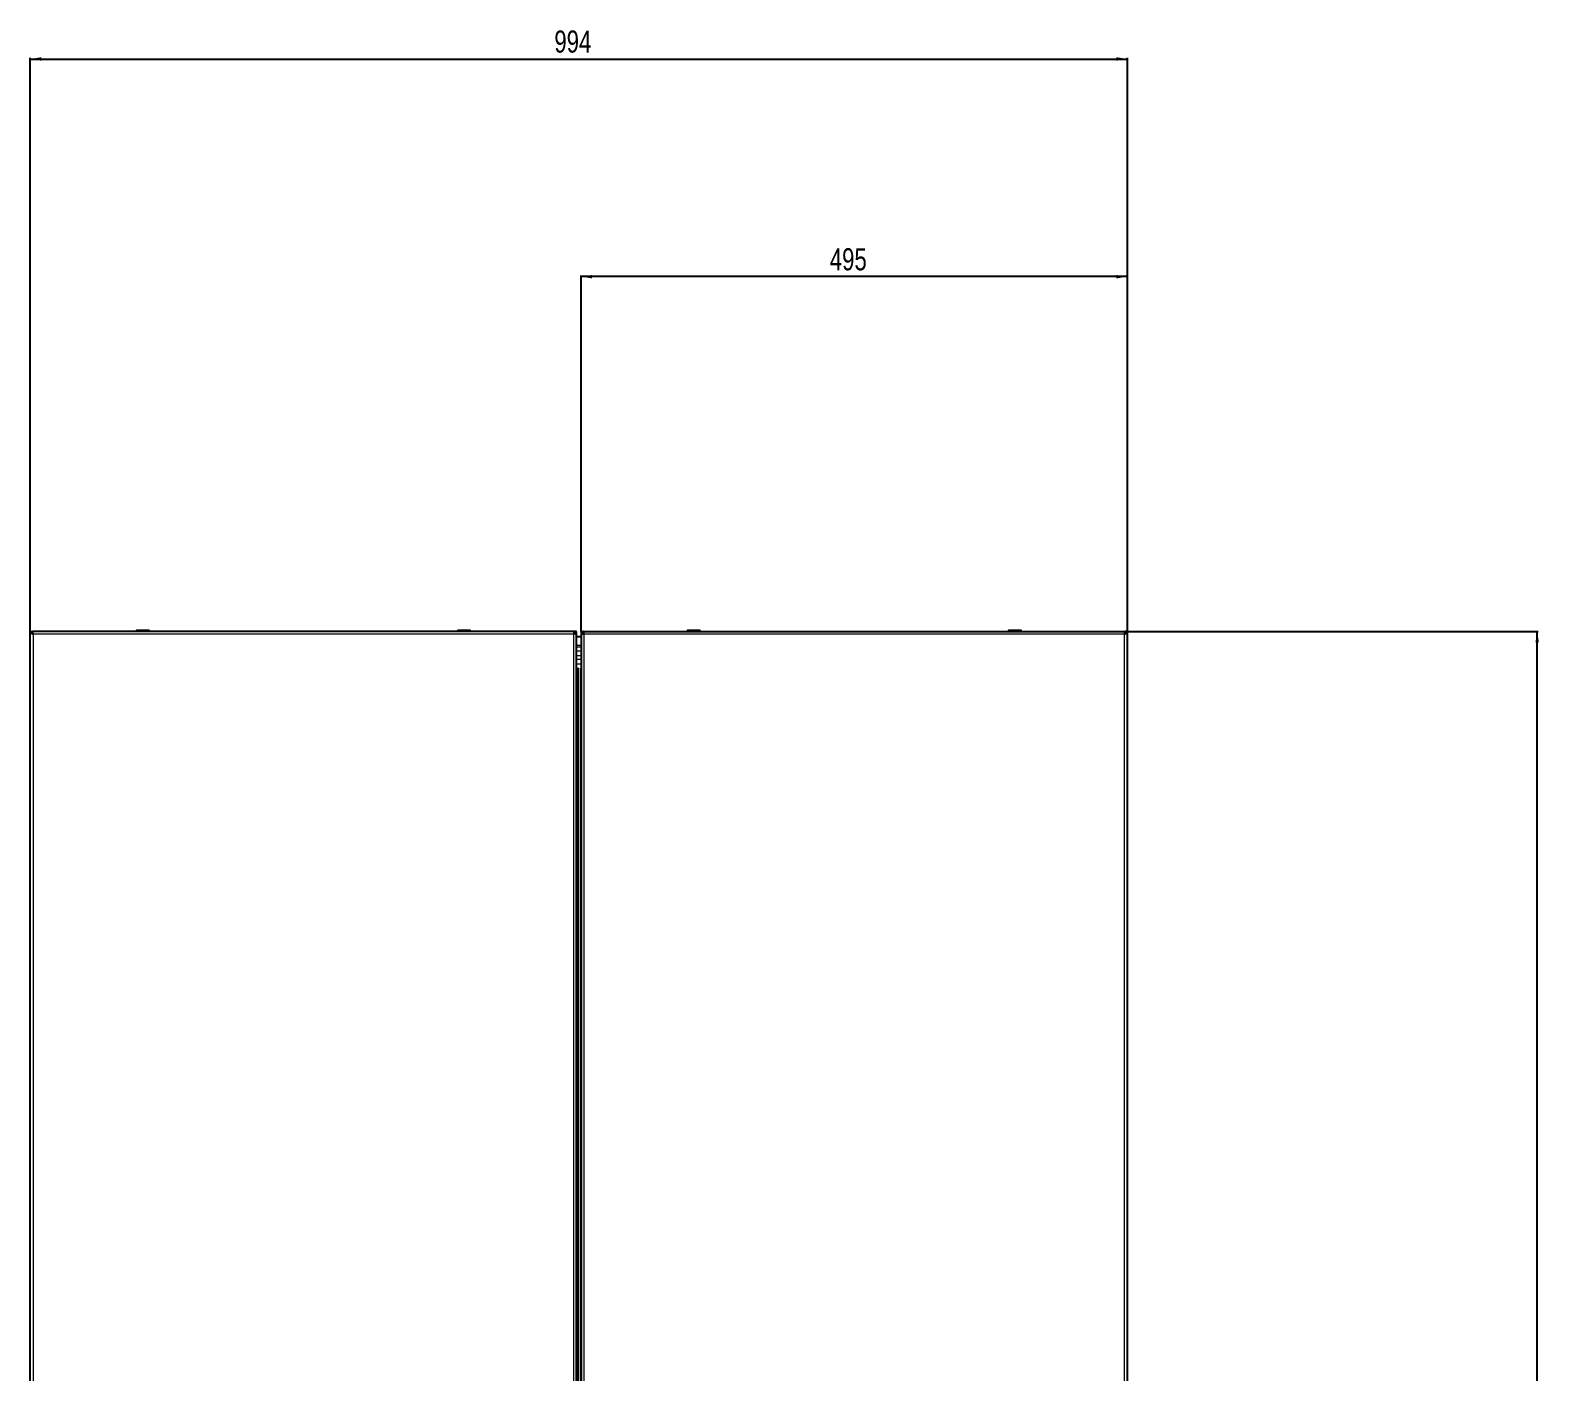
# Model space of a CAD drawing. Header units: millimetres. Extents: x -1134 to 2940, y -1538 to 1219.
# Drawn here: x 1573 to 2940, y -114 to 1101 of the extents above; entities that cross this region are included whole.
import ezdxf

# ---------------------------------------------------------------- set-up
doc = ezdxf.new("R2010")
doc.units = ezdxf.units.MM
doc.layers.add('FORMAT', color=7, linetype='Continuous')
doc.styles.add('SLDTEXTSTYLE0', font='TXT', dxfattribs={"width": 0.75})
doc.dimstyles.new('SLDDIMSTYLE0', dxfattribs={"dimtxt": 20, "dimasz": 10, "dimexe": 0, "dimexo": 0.0625, "dimgap": 5, "dimtad": 2, "dimdec": 1, "dimrnd": 1e-09, "dimzin": 12, "dimdsep": 46, "dimtxsty": 'SLDTEXTSTYLE0', "dimsah": 1, "dimcen": 0.09, "dimadec": 0, "dimazin": 3, "dimtfac": 1, "dimtofl": 0, "dimtmove": 0, "dimatfit": 3, "dimfxl": 0, "dimfrac": 2, "dimtolj": 1, "dimtzin": 12, "dimarcsym": 0})

# ---------------------------------------------------------------- blocks, each defined once
blk = doc.blocks.new('_D')
at = {"layer": 'FORMAT'}
for p, q in [((2565, 556.3), (2939.3, 556.3)), ((2938.3, -998.7), (2938.3, 556.3)), ((2565, -998.7), (2939.3, -998.7))]:
    blk.add_line(p, q, dxfattribs=at)
for points in [[(2938.3, 556.3), (2936.8, 546.3), (2939.9, 546.3)], [(2938.3, -998.7), (2939.9, -988.7), (2936.8, -988.7)]]:
    blk.add_solid(points, dxfattribs=at)
at = {"layer": 'FORMAT', "insert": (2912.5, -250.8), "char_height": 20, "attachment_point": 1, "rotation": 90, "style": 'SLDTEXTSTYLE0'}
blk.add_mtext('1555', dxfattribs=at)
blk = doc.blocks.new('_D_1')
at = {"layer": 'FORMAT'}
for p, q in [((1573.3, 556.3), (1573.3, 1075.7)), ((1573.3, 1074.7), (2567.3, 1074.7)), ((2567.3, 556.3), (2567.3, 1075.7))]:
    blk.add_line(p, q, dxfattribs=at)
for points in [[(1573.3, 1074.7), (1583.3, 1073.2), (1583.3, 1076.3)], [(2567.3, 1074.7), (2557.3, 1076.3), (2557.3, 1073.2)]]:
    blk.add_solid(points, dxfattribs=at)
at = {"layer": 'FORMAT', "insert": (2048.1, 1100.5), "char_height": 20, "attachment_point": 1, "style": 'SLDTEXTSTYLE0'}
blk.add_mtext('994', dxfattribs=at)
blk = doc.blocks.new('_D_2')
at = {"layer": 'FORMAT'}
for p, q in [((2072.3, 556.3), (2072.3, 878.6)), ((2567.3, 877.6), (2072.3, 877.6)), ((2567.3, 556.3), (2567.3, 878.6))]:
    blk.add_line(p, q, dxfattribs=at)
for points in [[(2072.3, 877.6), (2082.3, 876), (2082.3, 879.1)], [(2567.3, 877.6), (2557.3, 879.1), (2557.3, 876)]]:
    blk.add_solid(points, dxfattribs=at)
at = {"layer": 'FORMAT', "insert": (2297.6, 903.3), "char_height": 20, "attachment_point": 1, "style": 'SLDTEXTSTYLE0'}
blk.add_mtext('495', dxfattribs=at)

msp = doc.modelspace()

# ---------------------------------------------------------------- linework, layer by layer
at = {"color": 7, "linetype": 'Continuous', "lineweight": 25}
for p, q in [((1573.28, 556.28), (1575.28, 556.28)), ((1573.28, -998.72), (1573.28, 556.28)), ((2065.98, 556.28), (1575.58, 556.28)), ((1575.58, 554.28), (1575.58, 556.28)), ((1669.53, 557.03), (1669.53, 556.28)), ((1669.78, 557.28), (1680.78, 557.28)), ((1681.03, 556.28), (1681.03, 557.03)), ((1960.53, 557.03), (1960.53, 556.28)), ((1960.78, 557.28), (1963.27, 557.28)), ((1963.27, 557.28), (1971.78, 557.28)), ((1972.03, 556.28), (1972.03, 557.03)), ((2065.98, 556.28), (2065.98, 554.28)), ((2068.28, 556.28), (2066.28, 556.28)), ((2068.28, -998.72), (2068.28, 556.28)), ((2072.28, 551.28), (2068.28, 551.28)), ((2072.28, 556.28), (2072.28, -998.72)), ((2072.28, 556.28), (2074.28, 556.28)), ((2074.58, 556.28), (2564.98, 556.28)), ((2074.58, 556.28), (2074.58, 554.57)), ((2168.53, 557.03), (2168.53, 556.28)), ((2168.78, 557.28), (2179.78, 557.28)), ((2180.03, 556.28), (2180.03, 557.03)), ((2459.53, 557.03), (2459.53, 556.28)), ((2459.78, 557.28), (2462.27, 557.28)), ((2462.27, 557.28), (2470.78, 557.28)), ((2471.03, 556.28), (2471.03, 557.03)), ((2564.98, 554.58), (2564.98, 556.28)), ((2567.28, 556.28), (2565.28, 556.28)), ((2567.28, -998.72), (2567.28, 556.28)), ((2068.82, 522.48), (2068.28, 522.48)), ((2068.41, 518.48), (2068.28, 518.48))]:
    msp.add_line(p, q, dxfattribs=at)
at = {"color": 8, "linetype": 'Continuous', "lineweight": 18}
for p, q in [((2065.68, 553.68), (1575.88, 553.68)), ((1575.88, 553.68), (1575.88, -996.12)), ((1681.03, 557.03), (1669.53, 557.03)), ((1963.13, 557.03), (1960.53, 557.03)), ((1972.03, 557.03), (1963.13, 557.03)), ((2065.68, -996.12), (2065.68, 553.68)), ((2074.88, 553.68), (2074.88, -143.88)), ((2564.68, 553.68), (2074.88, 553.68)), ((2180.03, 557.03), (2168.53, 557.03)), ((2462.13, 557.03), (2459.53, 557.03)), ((2471.03, 557.03), (2462.13, 557.03)), ((2564.68, -996.12), (2564.68, 553.68)), ((2072.28, 543.56), (2068.28, 543.56)), ((2072.28, 542.11), (2068.28, 542.11)), ((2072.28, 538.34), (2068.28, 538.34)), ((2072.28, 534.02), (2068.28, 534.02)), ((2072.28, 530.79), (2068.28, 530.79)), ((2072.28, 526.47), (2068.28, 526.47)), ((2069.29, -965.85), (2069.29, 523.41)), ((2069.76, 523.43), (2069.76, -965.87)), ((2070.33, -965.53), (2070.33, 523.1)), ((2071.68, 523.1), (2071.68, -965.53))]:
    msp.add_line(p, q, dxfattribs=at)
at = {"color": 7, "linetype": 'Continuous', "lineweight": 25}
for centre, start, end in [((1669.78, 557.03), 90, 180), ((1680.78, 557.03), 0, 90), ((1960.78, 557.03), 90, 180), ((1971.78, 557.03), 0, 90), ((2168.78, 557.03), 90, 180), ((2179.78, 557.03), 0, 90), ((2459.78, 557.03), 90, 180), ((2470.78, 557.03), 0, 90)]:
    msp.add_arc(centre, 0.25, start, end, dxfattribs=at)
for points in [[(1573.28, 556.28), (1573.32, 556.07), (1573.4, 555.63), (1574, 554.98), (1574.86, 554.33), (1575.54, 553.9), (1575.88, 553.68)], [(1575.28, 556.28), (1575.32, 555.85), (1575.39, 554.98), (1575.72, 554.12), (1575.88, 553.68)], [(1575.88, 553.68), (1575.85, 554.02), (1575.8, 554.7), (1575.73, 555.56), (1575.65, 556.17), (1575.6, 556.24), (1575.58, 556.28)], [(1575.88, 553.68), (1575.85, 553.76), (1575.8, 553.92), (1575.73, 554.12), (1575.65, 554.26), (1575.6, 554.27), (1575.58, 554.28)], [(2065.98, 556.28), (2065.95, 556.24), (2065.9, 556.17), (2065.83, 555.56), (2065.75, 554.7), (2065.7, 554.02), (2065.68, 553.68)], [(2065.68, 553.68), (2066.02, 553.9), (2066.7, 554.33), (2067.56, 554.98), (2068.16, 555.63), (2068.24, 556.07), (2068.28, 556.28)], [(2065.68, 553.68), (2065.84, 554.12), (2066.17, 554.98), (2066.24, 555.85), (2066.28, 556.28)], [(2065.98, 554.28), (2065.95, 554.27), (2065.9, 554.26), (2065.83, 554.12), (2065.75, 553.92), (2065.7, 553.76), (2065.68, 553.68)], [(2074.88, 553.68), (2074.85, 554.02), (2074.8, 554.7), (2074.73, 555.56), (2074.65, 556.17), (2074.6, 556.24), (2074.58, 556.28)], [(2564.98, 556.28), (2564.95, 556.24), (2564.9, 556.17), (2564.83, 555.56), (2564.75, 554.7), (2564.7, 554.02), (2564.68, 553.68)]]:
    msp.add_open_spline(points, degree=3, dxfattribs=at)
for points, knots in [([(2072.28, 556.28), (2072.31, 556.1), (2072.37, 555.69), (2072.9, 555.07), (2073.78, 554.38), (2074.5, 553.92), (2074.88, 553.68)], [0, 0, 0, 0, 0.2135062, 0.4683221, 0.7232409, 1, 1, 1, 1]), ([(2074.28, 556.28), (2074.31, 555.9), (2074.35, 555.28), (2074.61, 554.42), (2074.79, 553.93), (2074.88, 553.68)], [0, 0, 0, 0, 0.4375, 0.7156903, 1, 1, 1, 1]), ([(2564.68, 553.68), (2564.97, 553.87), (2565.6, 554.27), (2566.46, 554.89), (2567.14, 555.58), (2567.23, 556.04), (2567.28, 556.28)], [0, 0, 0, 0, 0.2113527, 0.4661677, 0.7210903, 1, 1, 1, 1]), ([(2564.68, 553.68), (2564.82, 554.06), (2565.04, 554.68), (2565.24, 555.55), (2565.27, 556.04), (2565.28, 556.28)], [0, 0, 0, 0, 0.43750004, 0.71569026, 1, 1, 1, 1])]:
    msp.add_open_spline(points, degree=3, knots=knots, dxfattribs=at)

# ---------------------------------------------------------------- dimensions: what is measured, and where the dimension line sits
at = {"layer": 'FORMAT'}
for base, p1, p2, picture, middle in [((2567.28, 1074.73), (1573.28, 556.28), (2567.28, 556.28), '_D_1', (2070.28, 1074.73)), ((2072.28, 877.56), (2567.28, 556.28), (2072.28, 556.28), '_D_2', (2319.78, 877.56))]:
    dim = msp.add_linear_dim(base=base, p1=p1, p2=p2, dimstyle='SLDDIMSTYLE0', dxfattribs=at)
    dim.commit()
    dim.dimension.update_dxf_attribs({"geometry": picture, "text_midpoint": middle, "dimtype": 160})
dim = msp.add_linear_dim(base=(2938.32, 556.28), p1=(2564.98, -998.72), p2=(2564.98, 556.28), angle=90, dimstyle='SLDDIMSTYLE0', dxfattribs=at)
dim.commit()
dim.dimension.update_dxf_attribs({"geometry": '_D', "text_midpoint": (2938.32, -221.22), "dimtype": 160})

doc.saveas('drawing.dxf')
